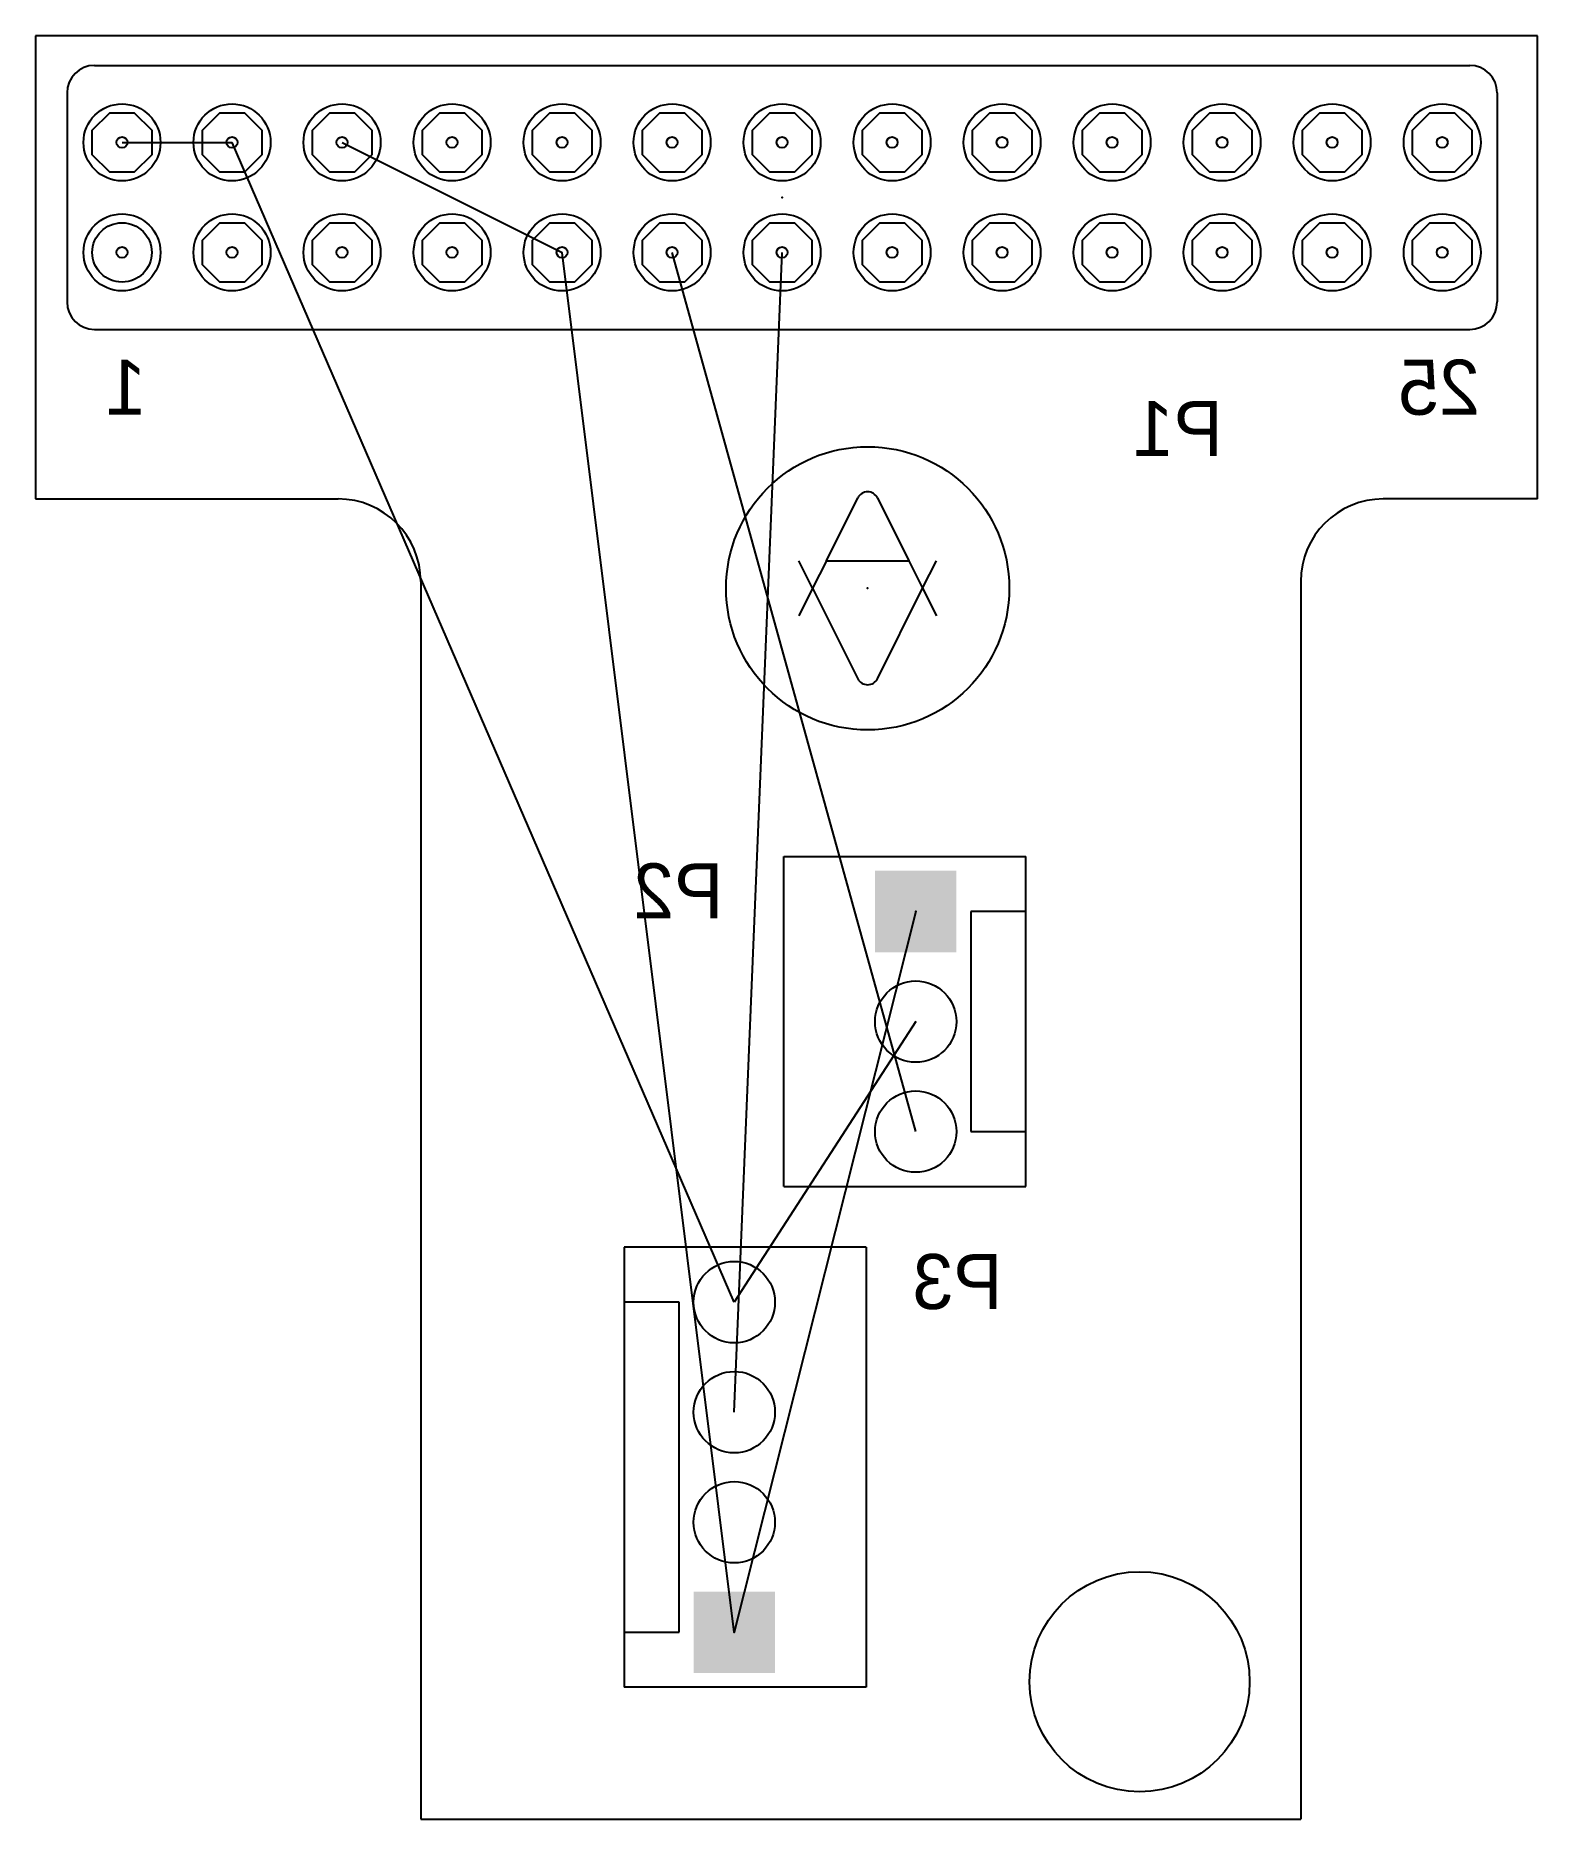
# Model space of a CAD drawing. Extents: x 0 to 1.36, y 0 to 1.62.
import ezdxf
from ezdxf.enums import TextEntityAlignment as Align

# ---------------------------------------------------------------- set-up
doc = ezdxf.new("R2010")
doc.units = 0
for name, color, linetype in [('17', 82, 'CONTINUOUS'), ('18', 82, 'CONTINUOUS'), ('19', 53, 'CONTINUOUS'), ('20', 7, 'CONTINUOUS'), ('21', 2, 'CONTINUOUS'), ('22', 4, 'CONTINUOUS'), ('23', 2, 'CONTINUOUS'), ('24', 4, 'CONTINUOUS'), ('26', 4, 'CONTINUOUS'), ('52', 253, 'CONTINUOUS')]:
    doc.layers.add(name, color=color, linetype=linetype)

# ---------------------------------------------------------------- blocks, each defined once
blk = doc.blocks.new('ROUNDP')
blk.add_circle((0, 0), 0.5)
blk = doc.blocks.new('OCTAGONP')
blk.add_lwpolyline([(-0.5, -0.207107), (-0.5, 0.207107), (-0.207107, 0.5), (0.207107, 0.5), (0.5, 0.207107), (0.5, -0.207107), (0.207107, -0.5), (-0.207107, -0.5)], close=True)
blk = doc.blocks.new('SQUAREP')
blk.add_solid([(-0.5, -0.5), (0.5, -0.5), (-0.5, 0.5), (0.5, 0.5)])
blk = doc.blocks.new('ROUNDV')
blk.add_circle((0, 0), 0.5)

msp = doc.modelspace()

# ---------------------------------------------------------------- linework, layer by layer
at = {"layer": '19'}
for p, q in [((0.0785, 1.524), (0.1785, 1.524)), ((0.635, 0.47), (0.1785, 1.524)), ((0.2785, 1.524), (0.4785, 1.424)), ((0.635, 0.17), (0.4785, 1.424)), ((0.8, 0.625), (0.5785, 1.424)), ((0.635, 0.37), (0.6785, 1.424)), ((0.8, 0.825), (0.635, 0.17)), ((0.8, 0.725), (0.635, 0.47))]:
    msp.add_line(p, q, dxfattribs=at)
at = {"layer": '20'}
for p, q in [((1.365, 1.621), (0, 1.621)), ((0, 1.621), (0, 1.2)), ((1.365, 1.2), (1.365, 1.621)), ((0, 1.2), (0.275, 1.2)), ((1.365, 1.2), (1.225, 1.2)), ((0.35, 1.125), (0.35, 0)), ((1.15, 1.125), (1.15, 0)), ((0.35, 0), (1.15, 0))]:
    msp.add_line(p, q, dxfattribs=at)
for centre, start, end in [((0.275, 1.125), 0, 90), ((1.225, 1.125), 90, 180)]:
    msp.add_arc(centre, 0.075, start, end, dxfattribs=at)
at = {"layer": '21'}
for p, q in [((0.71875, 1.14375), (0.747306, 1.200861)), ((0.765194, 1.200861), (0.79375, 1.14375)), ((0.70625, 1.11875), (0.69375, 1.14375)), ((0.71875, 1.14375), (0.70625, 1.11875)), ((0.71875, 1.14375), (0.79375, 1.14375)), ((0.79375, 1.14375), (0.80625, 1.11875)), ((0.80625, 1.11875), (0.81875, 1.14375)), ((0.70625, 1.11875), (0.69375, 1.09375)), ((0.70625, 1.11875), (0.747306, 1.036639)), ((0.765194, 1.036639), (0.80625, 1.11875)), ((0.80625, 1.11875), (0.81875, 1.09375))]:
    msp.add_line(p, q, dxfattribs=at)
msp.add_circle((0.75625, 1.11875), 0.128695, dxfattribs=at)
for centre, start, end in [((0.75625, 1.196389), 26.565367, 153.434633), ((0.75625, 1.041111), 206.565367, 333.434633)]:
    msp.add_arc(centre, 0.01, start, end, dxfattribs=at)
at = {"layer": '22'}
for p, q in [((0.0535, 1.594), (1.3035, 1.594)), ((0.0285, 1.569), (0.0285, 1.379)), ((1.3285, 1.569), (1.3285, 1.379)), ((0.0535, 1.354), (1.3035, 1.354)), ((0.68, 0.875), (0.9, 0.875)), ((0.68, 0.575), (0.68, 0.875)), ((0.9, 0.825), (0.9, 0.875)), ((0.9, 0.825), (0.85, 0.825)), ((0.85, 0.825), (0.85, 0.625)), ((0.9, 0.625), (0.9, 0.825)), ((0.85, 0.625), (0.9, 0.625)), ((0.9, 0.575), (0.9, 0.625)), ((0.68, 0.575), (0.9, 0.575)), ((0.755, 0.52), (0.535, 0.52)), ((0.535, 0.52), (0.535, 0.47)), ((0.755, 0.52), (0.755, 0.12)), ((0.535, 0.47), (0.535, 0.17)), ((0.585, 0.47), (0.535, 0.47)), ((0.585, 0.17), (0.585, 0.47)), ((0.535, 0.17), (0.535, 0.12)), ((0.535, 0.17), (0.585, 0.17)), ((0.755, 0.12), (0.535, 0.12))]:
    msp.add_line(p, q, dxfattribs=at)
for centre, start, end in [((0.0535, 1.569), 90, 180), ((1.3035, 1.569), 0, 90), ((0.0535, 1.379), 180, 270), ((1.3035, 1.379), 270, 0)]:
    msp.add_arc(centre, 0.025, start, end, dxfattribs=at)
at = {"layer": '23'}
msp.add_point((0.75625, 1.11875), dxfattribs=at)
at = {"layer": '24'}
for p in [(0.6785, 1.474), (0.8, 0.825), (0.635, 0.17)]:
    msp.add_point(p, dxfattribs=at)
at = {"layer": '52'}
for centre, radius in [((0.0785, 1.524), 0.035), ((0.1785, 1.524), 0.035), ((0.2785, 1.524), 0.035), ((0.3785, 1.524), 0.035), ((0.4785, 1.524), 0.035), ((0.5785, 1.524), 0.035), ((0.6785, 1.524), 0.035), ((0.7785, 1.524), 0.035), ((0.8785, 1.524), 0.035), ((0.9785, 1.524), 0.035), ((1.0785, 1.524), 0.035), ((1.1785, 1.524), 0.035), ((1.2785, 1.524), 0.035), ((0.0785, 1.524), 0.005), ((0.1785, 1.524), 0.005), ((0.2785, 1.524), 0.005), ((0.3785, 1.524), 0.005), ((0.4785, 1.524), 0.005), ((0.5785, 1.524), 0.005), ((0.6785, 1.524), 0.005), ((0.7785, 1.524), 0.005), ((0.8785, 1.524), 0.005), ((0.9785, 1.524), 0.005), ((1.0785, 1.524), 0.005), ((1.1785, 1.524), 0.005), ((1.2785, 1.524), 0.005), ((0.0785, 1.424), 0.035), ((0.1785, 1.424), 0.035), ((0.2785, 1.424), 0.035), ((0.3785, 1.424), 0.035), ((0.4785, 1.424), 0.035), ((0.5785, 1.424), 0.035), ((0.6785, 1.424), 0.035), ((0.7785, 1.424), 0.035), ((0.8785, 1.424), 0.035), ((0.9785, 1.424), 0.035), ((1.0785, 1.424), 0.035), ((1.1785, 1.424), 0.035), ((1.2785, 1.424), 0.035), ((0.0785, 1.424), 0.005), ((0.1785, 1.424), 0.005), ((0.2785, 1.424), 0.005), ((0.3785, 1.424), 0.005), ((0.4785, 1.424), 0.005), ((0.5785, 1.424), 0.005), ((0.6785, 1.424), 0.005), ((0.7785, 1.424), 0.005), ((0.8785, 1.424), 0.005), ((0.9785, 1.424), 0.005), ((1.0785, 1.424), 0.005), ((1.1785, 1.424), 0.005), ((1.2785, 1.424), 0.005)]:
    msp.add_circle(centre, radius, dxfattribs=at)

# ---------------------------------------------------------------- block references
at = {"layer": '17', "xscale": 0.054, "yscale": 0.054}
for name, p in [('OCTAGONP', (0.0785, 1.524)), ('OCTAGONP', (0.0785, 1.524)), ('OCTAGONP', (0.1785, 1.524)), ('OCTAGONP', (0.1785, 1.524)), ('OCTAGONP', (0.2785, 1.524)), ('OCTAGONP', (0.2785, 1.524)), ('OCTAGONP', (0.3785, 1.524)), ('OCTAGONP', (0.3785, 1.524)), ('OCTAGONP', (0.4785, 1.524)), ('OCTAGONP', (0.4785, 1.524)), ('OCTAGONP', (0.5785, 1.524)), ('OCTAGONP', (0.5785, 1.524)), ('OCTAGONP', (0.6785, 1.524)), ('OCTAGONP', (0.6785, 1.524)), ('OCTAGONP', (0.7785, 1.524)), ('OCTAGONP', (0.7785, 1.524)), ('OCTAGONP', (0.8785, 1.524)), ('OCTAGONP', (0.8785, 1.524)), ('OCTAGONP', (0.9785, 1.524)), ('OCTAGONP', (0.9785, 1.524)), ('OCTAGONP', (1.0785, 1.524)), ('OCTAGONP', (1.0785, 1.524)), ('OCTAGONP', (1.1785, 1.524)), ('OCTAGONP', (1.1785, 1.524)), ('OCTAGONP', (1.2785, 1.524)), ('OCTAGONP', (1.2785, 1.524)), ('ROUNDP', (0.0785, 1.424)), ('ROUNDP', (0.0785, 1.424)), ('OCTAGONP', (0.1785, 1.424)), ('OCTAGONP', (0.1785, 1.424)), ('OCTAGONP', (0.2785, 1.424)), ('OCTAGONP', (0.2785, 1.424)), ('OCTAGONP', (0.3785, 1.424)), ('OCTAGONP', (0.3785, 1.424)), ('OCTAGONP', (0.4785, 1.424)), ('OCTAGONP', (0.4785, 1.424)), ('OCTAGONP', (0.5785, 1.424)), ('OCTAGONP', (0.5785, 1.424)), ('OCTAGONP', (0.6785, 1.424)), ('OCTAGONP', (0.6785, 1.424)), ('OCTAGONP', (0.7785, 1.424)), ('OCTAGONP', (0.7785, 1.424)), ('OCTAGONP', (0.8785, 1.424)), ('OCTAGONP', (0.8785, 1.424)), ('OCTAGONP', (0.9785, 1.424)), ('OCTAGONP', (0.9785, 1.424)), ('OCTAGONP', (1.0785, 1.424)), ('OCTAGONP', (1.0785, 1.424)), ('OCTAGONP', (1.1785, 1.424)), ('OCTAGONP', (1.1785, 1.424)), ('OCTAGONP', (1.2785, 1.424)), ('OCTAGONP', (1.2785, 1.424))]:
    msp.add_blockref(name, p, dxfattribs=at)
at = {"layer": '17', "xscale": 0.074, "yscale": 0.074}
for name, p, rotation in [('SQUAREP', (0.8, 0.825), 270), ('SQUAREP', (0.8, 0.825), 270), ('ROUNDP', (0.8, 0.725), 270), ('ROUNDP', (0.8, 0.725), 270), ('ROUNDP', (0.8, 0.625), 270), ('ROUNDP', (0.8, 0.625), 270), ('ROUNDP', (0.635, 0.47), 90), ('ROUNDP', (0.635, 0.47), 90), ('ROUNDP', (0.635, 0.37), 90), ('ROUNDP', (0.635, 0.37), 90), ('ROUNDP', (0.635, 0.27), 90), ('ROUNDP', (0.635, 0.27), 90), ('SQUAREP', (0.635, 0.17), 90), ('SQUAREP', (0.635, 0.17), 90)]:
    msp.add_blockref(name, p, dxfattribs=dict(at, rotation=rotation))
at = {"layer": '18', "xscale": 0.2, "yscale": 0.2}
msp.add_blockref('ROUNDV', (1.0035, 0.125), dxfattribs=at)
msp.add_blockref('ROUNDV', (1.0035, 0.125), dxfattribs=at)

# ---------------------------------------------------------------- texts
at = {"layer": '22', "text_generation_flag": 2}
for s, p in [('1', (0.0635, 1.3265)), ('25', (1.2385, 1.3265))]:
    msp.add_text(s, height=0.05, dxfattribs=at).set_placement(p, align=Align.TOP_RIGHT)
for s, p in [('P2', (0.625, 0.81875)), ('P3', (0.87875, 0.46375))]:
    msp.add_text(s, height=0.05, dxfattribs=at).set_placement(p)
at = {"layer": '26', "text_generation_flag": 2}
msp.add_text('P1', height=0.05, dxfattribs=at).set_placement((0.99725, 1.289), align=Align.TOP_RIGHT)

doc.saveas('drawing.dxf')
